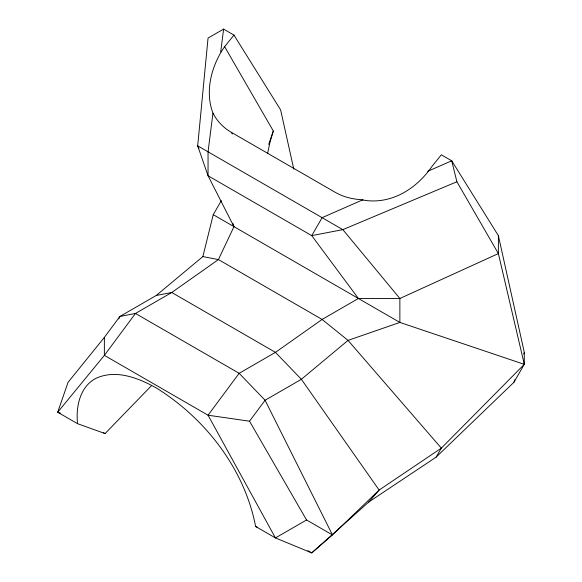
<?xml version="1.0" encoding="UTF-8"?>
<svg xmlns="http://www.w3.org/2000/svg" width="582" height="582" viewBox="0 0 582 582"><rect width="100%" height="100%" fill="white"/><g stroke="black" fill="none" stroke-linecap="round" stroke-linejoin="round"><path stroke-width="0.87" d="M212.961 113.097L213.87 114.807A73.223 57.676 -34.7 0 0 231.381 132.361L335.065 192.227A73.223 57.676 -34.7 0 0 360.782 199.626C389.62 205.824 416.13 189.521 431.989 166.379L441.345 154.812L451.712 160.799L498.374 235.63L498.374 253.585L399.87 298.486L358.396 298.486L311.734 235.623L208.05 175.764L197.684 145.835L208.05 38.077L223.604 29.1L233.971 35.087L224.623 46.655C211.601 65.257 204.551 91.272 212.961 113.097L208.05 151.822L208.05 175.764L233.971 226.645L218.417 259.572L171.763 292.499L135.475 313.451L119.921 316.441L104.367 337.393L68.079 382.294L57.705 412.223L77.537 423.674L105.066 433.583L151.509 385.67M220.716 51.878L223.604 29.1M267.647 153.342L269.968 142.248L273.322 131.015L224.623 46.655M118.735 318.885L119.921 316.441L156.209 295.489L202.871 256.582L213.238 214.678L221.349 200.623M268.695 144.38L273.322 131.015M77.537 423.674C75.733 406.796 79.938 385.917 96.75 377.973C116.618 369.286 138.894 378.176 156.536 388.099C205.584 418.669 244.607 469.157 255.622 526.484L275.446 537.935L311.734 552.9L368.762 502.019L436.158 457.117L513.921 382.294L514.815 379.726M523.698 354.067L524.295 352.357L498.374 235.63M436.158 457.117L441.345 448.14L524.295 364.332L524.295 352.357M513.921 382.294L524.295 364.332L498.374 253.585L456.899 181.751L451.712 160.799L427.654 171.355M104.367 337.393L104.367 355.355L208.05 415.213L249.525 421.201L265.079 400.249L301.367 379.297L348.029 340.39L399.87 322.428L524.295 364.332M368.762 502.019L379.129 490.044L441.345 448.14L348.029 340.39L322.108 319.438L218.417 259.572L202.871 256.582M358.396 298.486L322.108 319.438L275.446 352.357L239.158 373.309L208.05 415.213L275.446 537.935L306.554 519.973L332.475 534.938L379.129 490.044L301.367 379.297L275.446 352.357L171.763 292.499L156.209 295.489M363.001 199.721L322.108 217.668L311.734 235.623L342.842 229.643L456.899 181.751M60.215 413.089L57.705 412.223L104.367 355.355L135.475 313.451L239.158 373.309L265.079 400.249L332.475 534.938L311.734 552.9L307.907 550.688M257.542 527.263L255.622 526.484M213.238 214.678L399.87 322.428L399.87 298.486L342.842 229.643L197.684 145.835L198.92 148.257M103.538 432.695L105.066 433.583M233.971 35.087L280.633 109.918L293.786 169.166M231.381 132.361L232.283 133.933M249.525 421.201L306.554 519.973M232.785 223.226L233.971 226.645"/></g></svg>
